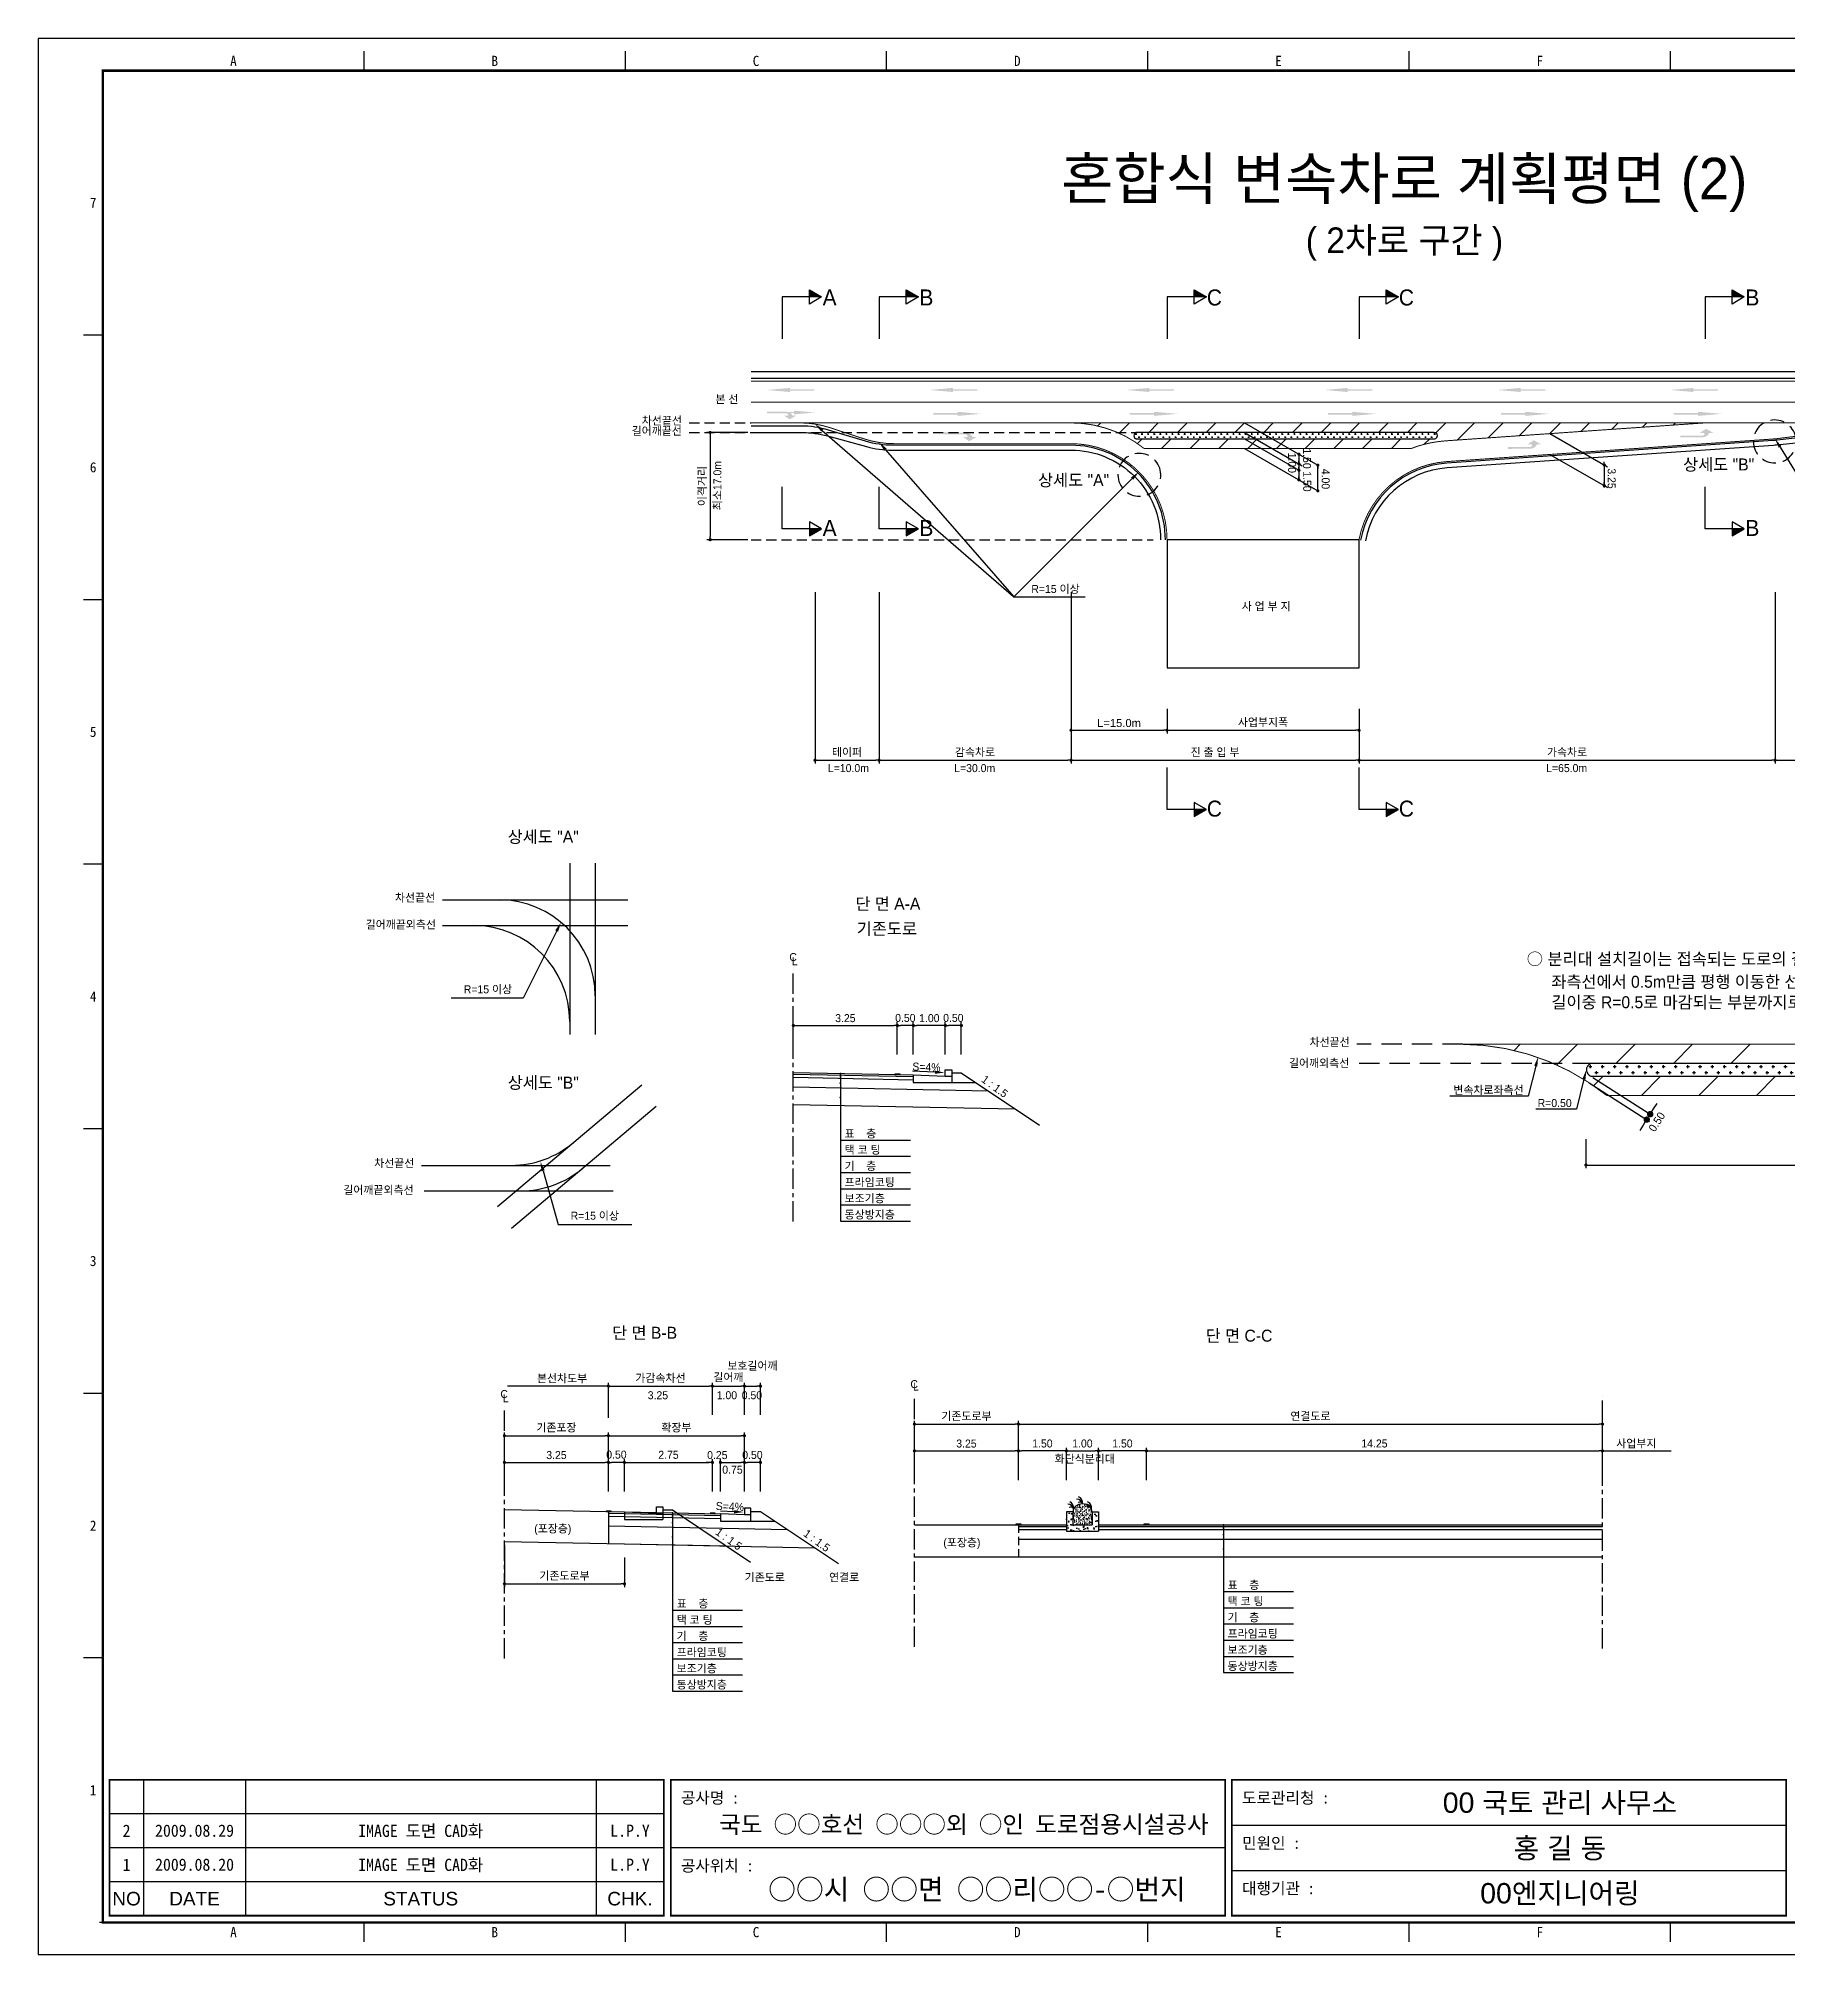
# Model space of a CAD drawing. Header units: millimetres. Extents: x 496 to 920, y -1 to 298.
# Drawn here: x 496.4 to 769.7, y -1.2 to 298.2 of the extents above; entities that cross this region are included whole.
import ezdxf
from ezdxf.enums import TextEntityAlignment as Align

# ---------------------------------------------------------------- set-up
doc = ezdxf.new("R2010")
doc.units = ezdxf.units.MM
doc.linetypes.add('CENTER', pattern=[50.8, 31.75, -6.35, 6.35, -6.35])
doc.linetypes.add('HIDDEN', pattern=[9.525, 6.35, -3.175])
for name, color, linetype in [('CC-GSTR-0004', 4, 'Continuous'), ('CM-LANE-0030', 30, 'Continuous'), ('CZ-DIMT-0002', 7, 'Continuous'), ('CZ-EXST-0002', 1, 'Continuous'), ('CZ-LIN1-0007', 7, 'Continuous'), ('CZ-LIN2-0003', 3, 'Continuous'), ('CZ-LINE-0001', 7, 'Continuous'), ('CZ-TEXT-BOX0', 7, 'Continuous'), ('TITLE', 7, 'Continuous')]:
    doc.layers.add(name, color=color, linetype=linetype)
doc.styles.add('견고딕', font='arial.ttf')
doc.styles.add('돋움', font='')
doc.styles.add('돋음체', font='')
doc.styles.get('돋움').set_extended_font_data('Dotum')
doc.styles.get('돋음체').set_extended_font_data('DotumChe')

# ---------------------------------------------------------------- blocks, each defined once
blk = doc.blocks.new('_Dot')
at = {"color": 0, "linetype": 'ByBlock', "lineweight": -2}
blk.add_line((-0.5, 0), (-1, 0), dxfattribs=at)
at = {"color": 0, "linetype": 'ByBlock', "const_width": 0.5}
blk.add_lwpolyline([(-0.25, 0, 1), (0.25, 0, 1)], format="xyb", close=True, dxfattribs=at)

msp = doc.modelspace()

# ---------------------------------------------------------------- hatches: boundary and pattern name
at = {"layer": 'CM-LANE-0030'}
h = msp.add_hatch(dxfattribs=at)
h.set_pattern_fill('ANSI31', color=256, style=0)
h.set_pattern_definition([(45, (-2967.4214, 7.257), (-2.245064, 2.245064), [])])
h.paths.add_polyline_path([(657.77, 238.08, -0.170323), (669.18, 234.08), (710.92, 234.08, -0.075352), (716.26, 235.27), (756.83, 238.08)])
h.paths.add_polyline_path([(714.6, 235.59, 0.000519), (714.56, 235.58), (667.95, 235.58, 0.001926), (667.83, 235.66, -0.750696), (668.09, 236.58), (714.52, 236.58, -0.924736)], flags=16)
at = {"layer": 'CZ-EXST-0002'}
h = msp.add_hatch(dxfattribs=at)
h.set_pattern_fill('AR-SAND', color=256, scale=0.01, style=0)
h.set_pattern_definition([(37.5, (-451.06448, 3548.7815), (-0.016000313, 0.489413237), [0, -0.38608, 0, -0.4318, 0, -0.41275]), (7.5, (-451.0645, 3548.7815), (0.44952328, 0.7168251), [0, -0.20828, 0, -0.34798, 0, -0.13335]), (327.5, (-451.3769, 3548.7815), (0.79099237, 0.001437185), [0, -0.127, 0, -0.4572, 0, -0.5969]), (317.5, (-451.3769, 3548.7815), (0.76355645, 0.22292932), [0, -0.0635, 0, -0.29972, 0, -0.3429])])
edge = h.paths.add_edge_path()
edge.add_ellipse((659.55, 67.94), major_axis=(-1.5, 0), ratio=0.829212, start_angle=180, end_angle=360)
edge.add_line((658.05, 67.94), (658.05, 65.94))
edge.add_line((658.05, 65.94), (661.05, 65.94))
edge.add_line((661.05, 65.94), (661.05, 67.94))
h = msp.add_hatch(dxfattribs=at)
h.set_pattern_fill('AR-CONC', color=256, scale=0.01, style=0)
h.set_pattern_definition([(50, (-451.0645, 3548.7815), (1.8218467, -0.15939086), [0.1905, -2.0955]), (355, (-451.0645, 3548.7815), (-0.3524283, 1.9105664), [0.1524, -1.6764]), (100.451, (-450.9127, 3548.7682), (1.469425, 1.7511669), [0.1619, -1.7809]), (46.1842, (-451.0645, 3549.2895), (2.7107904, -0.4204233), [0.28575, -3.14325]), (96.6356, (-450.8386, 3549.2545), (2.3740423, 2.4742556), [0.24285, -2.67135]), (351.184, (-451.0645, 3549.2895), (2.374046, 2.4742512), [0.2286, -2.5146]), (21, (-450.8105, 3549.1625), (1.5161488, -1.0226552), [0.1905, -2.0955]), (326, (-450.8105, 3549.1625), (0.6180203, 1.8418797), [0.1524, -1.6764]), (71.4514, (-450.6841, 3549.0773), (2.1341649, 0.8192286), [0.1619, -1.7809]), (37.5, (-451.0645, 3548.7815), (0.03088603, 0.84555039), [0, -1.65608, 0, -1.7018, 0, -1.68275]), (7.5, (-451.0645, 3548.7815), (0.66819663, 1.00180575), [0, -0.97028, 0, -1.61798, 0, -0.64135]), (327.5, (-451.6309, 3548.7815), (1.35590595, -0.05728744), [0, -0.635, 0, -1.9812, 0, -2.6289]), (317.5, (-451.8849, 3548.7815), (1.4812918, 0.2542649), [0, -0.8255, 0, -1.31572, 0, -1.8669])])
h.paths.add_polyline_path([(662.05, 64.94), (662.05, 67.94), (661.05, 67.94), (661.05, 65.94), (658.05, 65.94), (658.05, 67.94), (657.05, 67.94), (657.05, 64.94)])
at = {"layer": 'CZ-LIN1-0007'}
for points in [[(613.86, 243.54), (613.86, 243.33), (617.68, 243.33), (617.68, 243.11), (613.86, 243.11), (613.86, 242.9), (610.21, 243.22)], [(639.32, 243.54), (639.32, 243.33), (643.14, 243.33), (643.14, 243.11), (639.32, 243.11), (639.32, 242.9), (635.67, 243.22)], [(670.01, 243.54), (670.01, 243.33), (673.84, 243.33), (673.84, 243.11), (670.01, 243.11), (670.01, 242.9), (666.36, 243.22)], [(701.01, 243.54), (701.01, 243.33), (704.83, 243.33), (704.83, 243.11), (701.01, 243.11), (701.01, 242.9), (697.36, 243.22)], [(728.04, 243.54), (728.04, 243.33), (731.87, 243.33), (731.87, 243.11), (728.04, 243.11), (728.04, 242.9), (724.39, 243.22)], [(755.02, 243.54), (755.02, 243.33), (758.84, 243.33), (758.84, 243.11), (755.02, 243.11), (755.02, 242.9), (751.37, 243.22)], [(613.37, 239.81, -0.267976), (614.27, 239.21), (614.83, 239.21), (613.8, 238.63), (612.96, 239.2), (613.57, 239.21, 0.504994), (613.3, 239.57), (610.25, 239.59), (610.25, 239.83)], [(614.5, 239.99), (614.5, 239.79), (611.07, 239.79), (611.07, 239.6), (614.5, 239.6), (614.5, 239.41), (617.77, 239.7)], [(640.05, 239.81), (640.05, 239.6), (636.23, 239.6), (636.23, 239.38), (640.05, 239.38), (640.05, 239.17), (643.7, 239.49)], [(670.74, 239.81), (670.74, 239.6), (666.92, 239.6), (666.92, 239.38), (670.74, 239.38), (670.74, 239.17), (674.39, 239.49)], [(701.74, 239.81), (701.74, 239.6), (697.92, 239.6), (697.92, 239.38), (701.74, 239.38), (701.74, 239.17), (705.39, 239.49)], [(728.78, 239.81), (728.78, 239.6), (724.95, 239.6), (724.95, 239.38), (728.78, 239.38), (728.78, 239.17), (732.43, 239.49)], [(755.75, 239.81), (755.75, 239.6), (751.93, 239.6), (751.93, 239.38), (755.75, 239.38), (755.75, 239.17), (759.4, 239.49)], [(641.35, 236.56, -0.267976), (642.38, 235.87), (643.01, 235.87), (641.84, 235.21), (640.9, 235.86), (641.59, 235.87, 0.504994), (641.28, 236.28), (637.82, 236.3), (637.82, 236.58)], [(756.5, 235.82, 0.267976), (757.53, 236.51), (758.16, 236.51), (756.98, 237.16), (756.04, 236.52), (756.73, 236.51, -0.504994), (756.42, 236.09), (752.96, 236.07), (752.96, 235.8)], [(729.57, 234.04, 0.267976), (730.6, 234.73), (731.23, 234.73), (730.06, 235.38), (729.11, 234.74), (729.81, 234.73, -0.504994), (729.5, 234.31), (726.03, 234.29), (726.03, 234.02)], [(631.01, 136.26), (631.01, 136.39), (630.26, 136.4), (630.26, 136.28)], [(585.87, 68), (585.87, 68.12), (585.12, 68.14), (585.12, 68.01)], [(602.12, 67.67), (602.12, 67.8), (601.37, 67.81), (601.37, 67.69)], [(649.93, 65.94), (649.93, 66.06), (649.18, 66.06), (649.18, 65.94)], [(669.93, 65.94), (669.93, 66.06), (669.18, 66.06), (669.18, 65.94)]]:
    msp.add_hatch(color=256, dxfattribs=at).paths.add_polyline_path(points)
at = {"layer": 'CZ-LIN2-0003'}
h = msp.add_hatch(dxfattribs=at)
h.set_pattern_fill('CROSS', color=256, scale=0.075, style=0)
h.set_pattern_definition([(0, (-2967.42137, 7.2569), (0.47625, 0.47625), [0.238125, -0.714375]), (90, (-2967.3023, 7.13783), (-0.47625, 0.47625), [0.238125, -0.714375])])
edge = h.paths.add_edge_path()
edge.add_line((714.52, 236.58), (668.09, 236.58))
edge.add_arc((668.09, 236.08), 0.5, 90, 237.5816)
edge.add_arc((657.77, 219.83), 18.75, 57.1401, 57.5816, ccw=False)
edge.add_line((667.95, 235.58), (714.56, 235.58))
edge.add_arc((717.52, 217.06), 18.75, 98.9573, 99.0762, ccw=False)
edge.add_arc((714.52, 236.08), 0.5, 278.9573, 450)
h = msp.add_hatch(dxfattribs=at)
h.set_pattern_fill('CROSS', color=256, scale=0.15, style=0)
h.set_pattern_definition([(0, (-6531.7471, -320.6328), (0.9525, 0.9525), [0.47625, -1.42875]), (90, (-6531.509, -320.871), (-0.9525, 0.9525), [0.47625, -1.42875])])
edge = h.paths.add_edge_path()
edge.add_line((832.14, 138.01), (739.28, 138.01))
edge.add_arc((739.28, 137.01), 1, 90, 237.5816)
edge.add_arc((718.64, 104.51), 37.5, 57.1401, 57.5816, ccw=False)
edge.add_line((738.99, 136.01), (832.22, 136.01))
edge.add_arc((838.13, 98.98), 37.5, 98.9573, 99.0762, ccw=False)
edge.add_arc((832.14, 137.01), 1, 278.9573, 450)
at = {"layer": 'CZ-LINE-0001'}
for points in [[(616.9, 258.85), (616.9, 257.75), (618.8, 257.75)], [(632.01, 258.85), (632.01, 257.75), (633.92, 257.75)], [(677.01, 258.85), (677.01, 257.75), (678.92, 257.75)], [(707.01, 258.85), (707.01, 257.75), (708.92, 257.75)], [(761.07, 258.85), (761.07, 257.75), (762.97, 257.75)], [(618.8, 221.53), (616.9, 221.53), (616.9, 220.43)], [(633.92, 221.53), (632.01, 221.53), (632.01, 220.43)], [(762.97, 221.53), (761.07, 221.53), (761.07, 220.43)], [(678.92, 177.69), (677.01, 177.69), (677.01, 176.59)], [(708.92, 177.69), (707.01, 177.69), (707.01, 176.59)]]:
    msp.add_hatch(color=256, dxfattribs=at).paths.add_polyline_path(points)

# ---------------------------------------------------------------- linework, layer by layer
at = {"color": 0, "linetype": 'ByBlock', "lineweight": -2}
for p, q in [((693.38, 232.92), (693.38, 232.67)), ((693.38, 231.92), (693.38, 232.17)), ((693.38, 231.42), (693.38, 231.17)), ((693.38, 230.92), (693.38, 231.17)), ((696.33, 231.22), (696.33, 230.97)), ((741.09, 231.75), (741.09, 232)), ((741.09, 231.25), (741.09, 231)), ((693.38, 229.42), (693.38, 229.67)), ((696.33, 227.72), (696.33, 227.97)), ((741.09, 228.5), (741.09, 228.75)), ((747.45, 128.81), (747.18, 128.39)), ((748.53, 130.5), (748.8, 130.92)), ((585.24, 87.6), (584.99, 87.6)), ((741.05, 77.48), (741.3, 77.48))]:
    msp.add_line(p, q, dxfattribs=at)
at = {"color": 0, "linetype": 'ByBlock'}
for points, const_width in [([(693.38, 233.05, 1), (693.38, 233.3, 1)], 0.25), ([(693.38, 231.55, 1), (693.38, 231.8, 1)], 0.25), ([(693.38, 231.8, 1), (693.38, 231.55, 1)], 0.25), ([(693.38, 230.8, 1), (693.38, 230.55, 1)], 0.25), ([(696.33, 231.34, 1), (696.33, 231.59, 1)], 0.25), ([(741.09, 231.37, 1), (741.09, 231.62, 1)], 0.25), ([(741.09, 231.62, 1), (741.09, 231.37, 1)], 0.25), ([(693.38, 229.3, 1), (693.38, 229.05, 1)], 0.25), ([(696.33, 227.59, 1), (696.33, 227.34, 1)], 0.25), ([(741.09, 228.37, 1), (741.09, 228.12, 1)], 0.25), ([(747.59, 129.02, 1), (747.86, 129.44, 1)], 0.5), ([(748.4, 130.29, 1), (748.13, 129.87, 1)], 0.5), ([(585.37, 87.6, 1), (585.62, 87.6, 1)], 0.25), ([(740.93, 77.48, 1), (740.68, 77.48, 1)], 0.25)]:
    msp.add_lwpolyline(points, format="xyb", close=True, dxfattribs=dict(at, const_width=const_width))
at = {"layer": 'CC-GSTR-0004'}
for p, q in [((633.13, 136.22), (633.13, 135.02)), ((633.13, 136.22), (638.13, 136.02)), ((633.13, 135.02), (639.13, 135.02)), ((638.13, 136.02), (638.13, 137.02)), ((638.13, 137.02), (639.13, 137.02)), ((638.13, 136.02), (639.13, 136.02)), ((639.13, 137.02), (639.13, 135.02))]:
    msp.add_line(p, q, dxfattribs=at)
for points in [[(607.77, 246.08), (797.77, 246.08)], [(607.77, 245.08), (797.77, 245.08)], [(607.74, 67.51), (606.74, 67.51), (602.99, 67.66), (602.99, 66.51), (607.74, 66.51), (607.74, 68.51), (606.74, 68.51), (606.74, 67.51)]]:
    msp.add_lwpolyline(points, dxfattribs=at)
for points in [[(672.52, 219.83, 0.414214), (657.77, 234.58), (629.98, 234.58), (629.98, 234.58, -0.072993), (625.67, 235.21), (625.67, 235.21), (619.88, 236.95), (619.88, 236.95, 0.072993), (615.57, 237.58), (615.57, 237.58), (607.77, 237.58)], [(607.77, 236.58), (615.75, 236.58, -0.067192), (619.73, 236.04), (625.82, 234.37, 0.067192), (629.8, 233.83), (657.77, 233.83, -0.414214), (671.77, 219.83)], [(797.77, 237.58), (788.62, 237.58, 0.028022), (786.94, 237.49), (786.94, 237.49), (768.09, 235.37), (768.09, 235.37, -0.010735), (767.45, 235.31), (767.45, 235.31), (716.5, 231.78, 0.341482), (703.02, 219.78)], [(797.77, 236.58), (788.52, 236.58, 0.024952), (787.03, 236.5), (768, 234.6, -0.007667), (767.55, 234.56), (716.55, 231.03, 0.341482), (703.76, 219.65)]]:
    msp.add_lwpolyline(points, format="xyb", dxfattribs=at)
at = {"layer": 'CM-LANE-0030'}
for p, q in [((718.97, 141.01), (718.97, 141.01)), ((726.99, 140.05), (727.95, 141.01)), ((733.69, 137.77), (736.93, 141.01)), ((742.91, 138.01), (745.91, 141.01)), ((751.89, 138.01), (754.89, 141.01)), ((760.87, 138.01), (763.87, 141.01)), ((739.42, 134.52), (740.91, 136.01)), ((746.89, 133.01), (749.89, 136.01)), ((755.87, 133.01), (758.87, 136.01)), ((764.85, 133.01), (767.85, 136.01))]:
    msp.add_line(p, q, dxfattribs=at)
at = {"layer": 'CM-LANE-0030', "const_width": 0.15}
msp.add_lwpolyline([(607.77, 241.33), (797.77, 241.33)], dxfattribs=at)
for points in [[(657.77, 238.08, -0.170323), (669.18, 234.08), (710.92, 234.08, -0.075352), (716.26, 235.27), (756.83, 238.08)], [(855.89, 136.8), (855.89, 141.01), (718.64, 141.01, -0.170323), (741.45, 133.01), (824.93, 133.01, -0.075352), (835.61, 135.39)]]:
    msp.add_lwpolyline(points, format="xyb", close=True, dxfattribs=at)
at = {"layer": 'CZ-EXST-0002'}
for p, q in [((579.45, 169.31), (579.45, 142.53)), ((583.43, 169.31), (583.43, 142.53)), ((559.55, 163.57), (588.5, 163.57)), ((559.55, 159.56), (588.5, 159.56)), ((568.16, 115.67), (590.71, 134.65)), ((570.37, 112.3), (592.97, 131.33)), ((556.29, 122.09), (585.77, 122.09)), ((556.71, 118.09), (586.25, 118.09)), ((569.24, 68.33), (587.99, 67.96)), ((587.99, 67.96), (592.99, 67.76)), ((587.99, 67.96), (587.99, 66.76)), ((587.99, 66.76), (593.99, 66.76)), ((592.99, 68.76), (593.99, 68.76)), ((592.99, 67.76), (592.99, 68.76)), ((592.99, 67.76), (593.99, 67.76)), ((593.99, 68.76), (593.99, 66.76)), ((593.99, 68.26), (595.49, 68.26)), ((595.49, 68.26), (607.69, 60.12)), ((633.3, 65.94), (649.55, 65.94)), ((569.24, 63.33), (603.92, 62.64)), ((633.3, 60.94), (649.55, 60.94))]:
    msp.add_line(p, q, dxfattribs=at)
at = {"layer": 'CZ-LIN1-0007'}
for p, q in [((630.26, 136.4), (631.01, 136.39)), ((630.26, 136.28), (631.01, 136.26)), ((631.01, 136.39), (631.01, 136.26)), ((585.12, 68.14), (585.87, 68.12)), ((585.12, 68.01), (585.87, 68)), ((585.87, 68.12), (585.87, 68)), ((601.37, 67.81), (602.12, 67.8)), ((601.37, 67.69), (602.12, 67.67)), ((602.12, 67.8), (602.12, 67.67)), ((649.18, 65.94), (649.18, 66.06)), ((649.18, 66.06), (649.93, 66.06)), ((649.93, 65.94), (649.18, 65.94)), ((649.93, 66.06), (649.93, 65.94)), ((669.18, 66.06), (669.93, 66.06)), ((669.18, 65.94), (669.18, 66.06)), ((669.93, 65.94), (669.18, 65.94)), ((669.93, 66.06), (669.93, 65.94))]:
    msp.add_line(p, q, dxfattribs=at)
at = {"layer": 'CZ-LIN1-0007', "const_width": 0.15}
for points in [[(607.77, 244.58), (797.77, 244.58)], [(636.59, 238.08), (657.77, 238.08)]]:
    msp.add_lwpolyline(points, dxfattribs=at)
for points in [[(607.77, 238.08), (615.4, 238.08), (615.4, 238.08, -0.07872), (620.03, 237.35), (620.03, 237.35), (625.51, 235.56, 0.07872), (630.15, 234.83), (657.77, 234.83, -0.414214), (672.77, 219.83)], [(702.77, 219.83, -0.341482), (716.48, 232.03), (767.36, 235.55, 0.01381), (768.19, 235.63), (786.85, 237.96, -0.031099), (788.71, 238.08), (797.77, 238.08)]]:
    msp.add_lwpolyline(points, format="xyb", dxfattribs=at)
at = {"layer": 'CZ-LIN1-0007', "linetype": 'HIDDEN', "const_width": 0.15}
for points in [[(615.4, 238.08), (636.59, 238.08)], [(756.83, 238.08), (788.71, 238.08)]]:
    msp.add_lwpolyline(points, dxfattribs=at)
at = {"layer": 'CZ-LIN1-0007'}
for points in [[(767.36, 235.55), (767.36, 235.55)], [(768.19, 235.63), (768.19, 235.63)]]:
    msp.add_lwpolyline(points, close=True, dxfattribs=at)
at = {"layer": 'CZ-LIN2-0003'}
for p, q in [((614.38, 136.6), (633.13, 136.22)), ((614.38, 136.35), (633.13, 135.97)), ((614.38, 135.85), (633.13, 135.47)), ((639.13, 136.52), (640.63, 136.52)), ((639.13, 135.02), (642.88, 135.02)), ((640.63, 136.52), (652.84, 128.39)), ((614.38, 134.35), (644.81, 133.74)), ((614.38, 131.6), (649.06, 130.9)), ((585.49, 68.01), (585.49, 63.01)), ((585.49, 68.01), (602.99, 67.66)), ((585.49, 67.76), (602.99, 67.41)), ((585.49, 67.26), (602.99, 66.91)), ((607.74, 68.01), (609.24, 68.01)), ((607.74, 66.51), (611.49, 66.51)), ((609.24, 68.01), (621.44, 59.87)), ((649.55, 65.94), (657.05, 65.94)), ((658.05, 67.94), (657.05, 67.94)), ((657.05, 67.94), (657.05, 64.94)), ((658.05, 67.94), (658.05, 65.94)), ((658.05, 65.94), (661.05, 65.94)), ((661.05, 67.94), (661.05, 65.94)), ((661.05, 67.94), (662.05, 67.94)), ((662.05, 67.94), (662.05, 64.94)), ((662.05, 65.94), (740.8, 65.94)), ((585.49, 65.76), (613.45, 65.2)), ((585.49, 63.01), (617.71, 62.36)), ((649.55, 65.69), (657.05, 65.69)), ((649.55, 65.19), (657.05, 65.19)), ((649.55, 63.69), (740.8, 63.69)), ((657.05, 64.94), (662.05, 64.94)), ((662.05, 65.69), (740.8, 65.69)), ((662.05, 65.19), (740.8, 65.19)), ((649.55, 60.94), (740.8, 60.94))]:
    msp.add_line(p, q, dxfattribs=at)
for points in [[(714.52, 236.58), (668.09, 236.58, 0.750696), (667.83, 235.66, -0.001926), (667.95, 235.58), (714.56, 235.58, -0.000519), (714.6, 235.59, 0.924736)], [(832.14, 138.01), (739.28, 138.01, 0.750696), (738.75, 136.17, -0.001926), (738.99, 136.01), (832.22, 136.01, -0.000519), (832.29, 136.02, 0.924736)]]:
    msp.add_lwpolyline(points, format="xyb", close=True, dxfattribs=at)
msp.add_lwpolyline([(702.77, 219.83), (672.77, 219.83), (672.77, 199.83), (702.77, 199.83)], close=True, dxfattribs=at)
for centre, radius, start, end in [((568.43, 148.57), 15, 0, 90), ((564.45, 144.56), 15, 0, 90), ((570.32, 137.09), 15, 270, 310.097), ((571.78, 133.09), 15, 270, 310.097), ((657.29, 68.27), 0.88, 7.8639, 92.7752), ((657.18, 68.62), 1, 347.1802, 67.3267), ((658.68, 69.06), 0.88, 7.8639, 92.7752), ((659.14, 69.03), 0.44, 19.771, 124.0366), ((658.57, 69.4), 1, 347.1802, 67.3267), ((660.08, 68.27), 0.88, 7.8639, 92.7752), ((659.97, 68.62), 1, 347.1802, 67.3267), ((657.75, 68.25), 0.44, 19.771, 124.0366), ((660.53, 68.25), 0.44, 19.771, 124.0366)]:
    msp.add_arc(centre, radius, start, end, dxfattribs=at)
msp.add_ellipse((659.55, 67.94), major_axis=(-1.5, 0), ratio=0.829212, start_param=3.141593, end_param=6.283185, dxfattribs=at)
at = {"layer": 'CZ-LINE-0001'}
for p, q in [((618.8, 257.75), (612.66, 257.75)), ((612.66, 257.75), (612.66, 251.21)), ((616.9, 256.65), (616.9, 258.85)), ((616.9, 258.85), (618.8, 257.75)), ((618.8, 257.75), (616.9, 256.65)), ((633.92, 257.75), (627.77, 257.75)), ((627.77, 257.75), (627.77, 251.21)), ((632.01, 256.65), (632.01, 258.85)), ((632.01, 258.85), (633.92, 257.75)), ((633.92, 257.75), (632.01, 256.65)), ((678.92, 257.75), (672.77, 257.75)), ((672.77, 257.75), (672.77, 251.21)), ((677.01, 256.65), (677.01, 258.85)), ((677.01, 258.85), (678.92, 257.75)), ((678.92, 257.75), (677.01, 256.65)), ((708.92, 257.75), (702.77, 257.75)), ((702.77, 257.75), (702.77, 251.21)), ((707.01, 256.65), (707.01, 258.85)), ((707.01, 258.85), (708.92, 257.75)), ((708.92, 257.75), (707.01, 256.65)), ((762.97, 257.75), (756.83, 257.75)), ((756.83, 257.75), (756.83, 251.21)), ((761.07, 256.65), (761.07, 258.85)), ((761.07, 258.85), (762.97, 257.75)), ((762.97, 257.75), (761.07, 256.65)), ((607.27, 236.58), (600.89, 236.58)), ((684.88, 238.08), (696.33, 231.47)), ((684.88, 236.58), (693.88, 231.39)), ((601.39, 236.08), (601.39, 220.33)), ((684.88, 235.58), (693.38, 230.67)), ((684.88, 234.08), (696.33, 227.47)), ((732.59, 236.4), (741.59, 231.21)), ((693.38, 232.67), (693.38, 229.17)), ((696.33, 227.47), (696.33, 231.47)), ((732.59, 233.15), (741.59, 227.96)), ((741.09, 231), (741.09, 227.99)), ((612.66, 221.53), (612.66, 228.07)), ((627.77, 221.53), (627.77, 228.07)), ((756.83, 221.53), (756.83, 228.07)), ((618.8, 221.53), (616.9, 222.63)), ((616.9, 222.63), (616.9, 220.43)), ((633.92, 221.53), (632.01, 222.63)), ((632.01, 222.63), (632.01, 220.43)), ((762.97, 221.53), (761.07, 222.63)), ((761.07, 222.63), (761.07, 220.43)), ((607.27, 219.83), (600.89, 219.83)), ((618.8, 221.53), (612.66, 221.53)), ((616.9, 220.43), (618.8, 221.53)), ((633.92, 221.53), (627.77, 221.53)), ((632.01, 220.43), (633.92, 221.53)), ((762.97, 221.53), (756.83, 221.53)), ((761.07, 220.43), (762.97, 221.53)), ((617.77, 211.65), (617.77, 184.87)), ((627.77, 211.65), (627.77, 184.87)), ((627.77, 211.65), (627.77, 184.87)), ((648.85, 210.92), (659.98, 210.92)), ((657.77, 211.65), (657.77, 184.87)), ((767.77, 211.65), (767.77, 184.87)), ((767.77, 211.65), (767.77, 184.87)), ((657.77, 193.43), (657.77, 184.87)), ((657.77, 193.43), (657.77, 189.55)), ((672.77, 193.43), (672.77, 189.55)), ((672.77, 193.43), (672.77, 189.55)), ((702.77, 193.43), (702.77, 184.87)), ((702.77, 193.43), (702.77, 184.87)), ((702.77, 193.43), (702.77, 189.55)), ((658.27, 190.05), (672.27, 190.05)), ((673.27, 190.05), (702.27, 190.05)), ((618.27, 185.37), (627.27, 185.37)), ((628.27, 185.37), (657.27, 185.37)), ((658.27, 185.37), (702.27, 185.37)), ((672.77, 177.69), (672.77, 184.23)), ((702.77, 177.69), (702.77, 184.23)), ((703.27, 185.37), (767.27, 185.37)), ((768.27, 185.37), (787.27, 185.37)), ((678.92, 177.69), (672.77, 177.69)), ((678.92, 177.69), (677.01, 178.79)), ((677.01, 178.79), (677.01, 176.59)), ((677.01, 176.59), (678.92, 177.69)), ((708.92, 177.69), (702.77, 177.69)), ((708.92, 177.69), (707.01, 178.79)), ((707.01, 178.79), (707.01, 176.59)), ((707.01, 176.59), (708.92, 177.69)), ((614.38, 139.39), (614.38, 144.44)), ((614.88, 143.94), (630.13, 143.94)), ((630.63, 139.39), (630.63, 144.44)), ((630.63, 139.39), (630.63, 144.44)), ((632.63, 143.94), (631.13, 143.94)), ((633.13, 139.39), (633.13, 144.44)), ((633.13, 139.39), (633.13, 144.44)), ((637.63, 143.94), (633.63, 143.94)), ((638.13, 139.39), (638.13, 144.44)), ((638.13, 141.83), (638.13, 144.44)), ((640.13, 143.94), (638.63, 143.94)), ((640.63, 139.39), (640.63, 144.44)), ((621.74, 136.46), (621.74, 113.38)), ((738.75, 134.98), (748.14, 128.96)), ((739.29, 135.82), (748.68, 129.81)), ((748.8, 130.92), (749.34, 131.76)), ((621.74, 126.03), (632.67, 126.03)), ((738.22, 126.17), (738.22, 121.63)), ((747.18, 128.39), (746.64, 127.55)), ((621.74, 123.5), (632.67, 123.5)), ((621.74, 120.97), (632.67, 120.97)), ((738.72, 122.13), (832.64, 122.13)), ((621.74, 118.44), (632.67, 118.44)), ((621.74, 115.91), (632.67, 115.91)), ((621.74, 113.38), (632.67, 113.38)), ((585.49, 87.6), (569.74, 87.6)), ((585.49, 82.62), (585.49, 88.1)), ((585.49, 83.12), (585.49, 88.1)), ((585.99, 87.6), (601.24, 87.6)), ((601.74, 83.12), (601.74, 88.1)), ((601.74, 83.12), (601.74, 88.1)), ((602.24, 87.6), (606.24, 87.6)), ((606.74, 83.12), (606.74, 88.1)), ((606.74, 83.12), (606.74, 88.1)), ((607.24, 87.6), (608.74, 87.6)), ((609.24, 83.12), (609.24, 88.1)), ((633.3, 77.98), (633.3, 82.16)), ((633.8, 81.66), (649.05, 81.66)), ((649.55, 77.98), (649.55, 82.16)), ((649.55, 77.98), (649.55, 82.16)), ((650.05, 81.66), (740.3, 81.66)), ((740.8, 77.98), (740.8, 82.16)), ((569.24, 76.18), (569.24, 80.35)), ((569.74, 79.85), (584.99, 79.85)), ((585.49, 76.18), (585.49, 80.35)), ((585.49, 76.18), (585.49, 80.35)), ((585.99, 79.85), (606.24, 79.85)), ((606.74, 76.18), (606.74, 80.35)), ((633.3, 72.93), (633.3, 77.98)), ((649.55, 72.93), (649.55, 77.98)), ((649.55, 72.93), (649.55, 77.98)), ((657.05, 72.93), (657.05, 77.98)), ((657.05, 72.93), (657.05, 77.98)), ((662.05, 72.93), (662.05, 77.98)), ((662.05, 72.93), (662.05, 77.98)), ((669.55, 72.93), (669.55, 77.98)), ((669.55, 72.93), (669.55, 77.98)), ((740.8, 72.93), (740.8, 77.98)), ((740.8, 72.93), (740.8, 77.98)), ((569.24, 71.13), (569.24, 76.18)), ((569.74, 75.68), (584.99, 75.68)), ((585.49, 71.13), (585.49, 76.18)), ((585.49, 71.13), (585.49, 76.18)), ((587.49, 75.68), (585.99, 75.68)), ((587.99, 71.13), (587.99, 76.18)), ((587.99, 71.13), (587.99, 76.18)), ((588.49, 75.68), (601.24, 75.68)), ((601.24, 75.68), (600.74, 75.68)), ((601.74, 71.13), (601.74, 76.18)), ((601.74, 71.13), (601.74, 76.18)), ((602.99, 71.13), (602.99, 76.18)), ((602.99, 71.13), (602.99, 76.18)), ((603.49, 75.68), (603.99, 75.68)), ((603.49, 75.68), (606.24, 75.68)), ((606.74, 73.57), (606.74, 76.18)), ((606.74, 71.13), (606.74, 76.18)), ((608.74, 75.68), (607.24, 75.68)), ((609.24, 71.13), (609.24, 76.18)), ((633.8, 77.48), (649.05, 77.48)), ((656.55, 77.48), (650.05, 77.48)), ((657.55, 77.48), (661.55, 77.48)), ((669.05, 77.48), (662.55, 77.48)), ((670.05, 77.48), (740.3, 77.48)), ((741.3, 77.48), (751.52, 77.48)), ((595.5, 67.81), (595.5, 39.95)), ((681.58, 65.94), (681.58, 42.85)), ((569.24, 62.83), (569.24, 56.21)), ((587.99, 60.83), (587.99, 56.21)), ((569.74, 56.71), (587.49, 56.71)), ((681.58, 55.51), (692.52, 55.51)), ((595.5, 52.6), (606.44, 52.6)), ((681.58, 52.98), (692.52, 52.98)), ((595.5, 50.07), (606.44, 50.07)), ((681.58, 50.45), (692.52, 50.45)), ((681.58, 47.92), (692.52, 47.92)), ((595.5, 47.54), (606.44, 47.54)), ((595.5, 45.01), (606.44, 45.01)), ((681.58, 45.38), (692.52, 45.38)), ((595.5, 42.48), (606.44, 42.48)), ((681.58, 42.85), (692.52, 42.85)), ((595.5, 39.95), (606.44, 39.95))]:
    msp.add_line(p, q, dxfattribs=at)
at = {"layer": 'CZ-LINE-0001', "linetype": 'HIDDEN', "ltscale": 0.25}
for p, q in [((598.12, 238.08), (607.77, 238.08)), ((598.12, 236.58), (668.09, 236.58)), ((607.77, 219.83), (670.58, 219.83))]:
    msp.add_line(p, q, dxfattribs=at)
at = {"layer": 'CZ-LINE-0001', "linetype": 'HIDDEN', "ltscale": 0.35}
msp.add_line((671.77, 230.35), (671.77, 230.35), dxfattribs=at)
at = {"layer": 'CZ-LINE-0001', "linetype": 'CENTER', "ltscale": 0.1}
for p, q in [((614.38, 113.32), (614.38, 152.7)), ((569.24, 45.05), (569.24, 84.43)), ((633.3, 46.86), (633.3, 86.24)), ((740.8, 46.61), (740.8, 85.99))]:
    msp.add_line(p, q, dxfattribs=at)
at = {"layer": 'CZ-LINE-0001', "linetype": 'HIDDEN', "ltscale": 0.5}
for p, q in [((718.97, 141.01), (702.45, 141.01)), ((739.28, 138.01), (702.45, 138.01))]:
    msp.add_line(p, q, dxfattribs=at)
at = {"layer": 'CZ-LINE-0001', "linetype": 'HIDDEN', "ltscale": 0.2}
msp.add_line((649.55, 65.94), (649.55, 60.94), dxfattribs=at)
at = {"layer": 'CZ-LINE-0001'}
for points in [[(618.91, 236.91), (648.85, 210.92)], [(628.79, 233.88), (648.85, 210.92)], [(768.56, 234.31), (780.9, 214.2)], [(667.32, 229.38), (648.85, 210.92)], [(577.41, 158.7), (572.18, 148.23), (560.94, 148.23)], [(636.51, 136.64), (633.01, 136.78)], [(730.38, 137.59), (729.21, 132.92), (716.98, 132.92)], [(737.92, 135.55), (736.75, 130.89), (730.4, 130.89)], [(575.28, 121.23), (577.64, 112.86), (589.14, 112.86)], [(605.13, 67.98), (602.99, 68.06)]]:
    msp.add_lwpolyline(points, dxfattribs=at)
at = {"layer": 'CZ-LINE-0001', "linetype": 'HIDDEN', "ltscale": 0.35}
for centre in [(767.73, 235.18), (668.44, 229.96)]:
    msp.add_arc(centre, 3.35, 6.7667, 6.749, dxfattribs=at)
at = {"layer": 'CZ-LINE-0001', "linetype": 'ByBlock'}
for centre, start, end in [((621.73, 135.71), 0, 180), ((621.73, 135.71), 0, 180), ((621.73, 135.71), 180, 0), ((621.73, 135.71), 180, 0), ((621.73, 134.91), 0, 180), ((621.73, 134.91), 0, 180), ((621.73, 134.91), 180, 0), ((621.73, 134.91), 180, 0), ((621.74, 136.4), 0, 180), ((621.74, 136.4), 0, 180), ((621.74, 136.4), 180, 0), ((621.74, 136.4), 180, 0), ((621.74, 136.2), 0, 180), ((621.74, 136.2), 0, 180), ((621.74, 136.2), 180, 0), ((621.74, 136.2), 180, 0), ((621.74, 135.96), 0, 180), ((621.74, 135.96), 0, 180), ((621.74, 135.96), 180, 0), ((621.74, 135.96), 180, 0), ((621.73, 132.68), 0, 180), ((621.73, 132.68), 0, 180), ((621.73, 132.68), 180, 0), ((621.73, 132.68), 180, 0), ((681.58, 65.88), 0, 180), ((681.58, 65.88), 0, 180), ((681.58, 65.88), 180, 0), ((681.58, 65.88), 180, 0), ((681.58, 65.19), 0, 180), ((681.58, 65.19), 0, 180), ((681.58, 65.19), 180, 0), ((681.58, 65.19), 180, 0), ((681.58, 64.39), 0, 180), ((681.58, 64.39), 0, 180), ((681.58, 64.39), 180, 0), ((681.58, 64.39), 180, 0), ((681.58, 65.67), 0, 180), ((681.58, 65.67), 0, 180), ((681.58, 65.67), 180, 0), ((681.58, 65.67), 180, 0), ((681.58, 65.44), 0, 180), ((681.58, 65.44), 0, 180), ((681.58, 65.44), 180, 0), ((681.58, 65.44), 180, 0), ((681.58, 62.15), 0, 180), ((681.58, 62.15), 0, 180), ((681.58, 62.15), 180, 0), ((681.58, 62.15), 180, 0)]:
    msp.add_arc(centre, 0.0625, start, end, dxfattribs=at)
at = {"layer": 'CZ-LINE-0001'}
for centre, start, end in [((595.5, 67.75), 0, 180), ((595.5, 67.75), 0, 180), ((595.5, 67.75), 180, 0), ((595.5, 67.75), 180, 0), ((595.5, 67.55), 0, 180), ((595.5, 67.55), 0, 180), ((595.5, 67.55), 180, 0), ((595.5, 67.55), 180, 0), ((595.5, 67.31), 0, 180), ((595.5, 67.31), 0, 180), ((595.5, 67.31), 180, 0), ((595.5, 67.31), 180, 0), ((595.5, 67.06), 0, 180), ((595.5, 67.06), 0, 180), ((595.5, 67.06), 180, 0), ((595.5, 67.06), 180, 0), ((595.5, 66.26), 0, 180), ((595.5, 66.26), 0, 180), ((595.5, 66.26), 180, 0), ((595.5, 66.26), 180, 0), ((595.5, 64.03), 0, 180), ((595.5, 64.03), 0, 180), ((595.5, 64.03), 180, 0), ((595.5, 64.03), 180, 0)]:
    msp.add_arc(centre, 0.0625, start, end, dxfattribs=at)
for points in [[(618.74, 236.72), (617.77, 237.89), (619.07, 237.1)], [(628.6, 233.72), (627.8, 235.01), (628.98, 234.05)], [(768.35, 234.18), (767.77, 235.59), (768.77, 234.44)], [(667.14, 229.55), (668.38, 230.44), (667.5, 229.2)], [(577.18, 158.81), (578.08, 160.04), (577.63, 158.59)], [(730.14, 137.65), (730.75, 139.04), (730.63, 137.53)], [(636.52, 136.89), (638.01, 136.58), (636.5, 136.39)], [(737.68, 135.62), (738.28, 137.01), (738.16, 135.49)], [(575.03, 121.16), (574.87, 122.67), (575.52, 121.3)], [(605.14, 68.23), (606.63, 67.92), (605.12, 67.73)]]:
    msp.add_solid(points, dxfattribs=at)
at = {"layer": 'TITLE', "color": 7, "linetype": 'Continuous'}
for p, q in [((547.32, 293.11), (547.32, 296.14)), ((588.14, 293.11), (588.14, 296.14)), ((628.96, 293.11), (628.96, 296.14)), ((669.79, 293.11), (669.79, 296.14)), ((710.61, 293.11), (710.61, 296.14)), ((751.44, 293.11), (751.44, 296.14)), ((506.49, 251.79), (503.47, 251.79)), ((506.49, 210.46), (503.47, 210.46)), ((506.49, 169.13), (503.47, 169.13)), ((506.49, 127.8), (503.47, 127.8)), ((506.49, 86.47), (503.47, 86.47)), ((506.49, 45.14), (503.47, 45.14)), ((547.32, 0.79), (547.32, 3.81)), ((588.14, 0.79), (588.14, 3.81)), ((628.96, 0.79), (628.96, 3.81)), ((669.79, 0.79), (669.79, 3.81)), ((710.61, 0.79), (710.61, 3.81)), ((751.44, 0.79), (751.44, 3.81))]:
    msp.add_line(p, q, dxfattribs=at)
at = {"layer": 'TITLE', "ltscale": 150}
for p, q in [((512.86, 26.09), (512.86, 4.87)), ((528.77, 26.09), (528.77, 4.87)), ((583.55, 26.09), (583.55, 4.87)), ((594.16, 20.79), (507.55, 20.79)), ((682.89, 19.02), (769.5, 19.02)), ((594.16, 15.48), (507.55, 15.48)), ((681.83, 15.48), (595.22, 15.48)), ((594.16, 10.18), (507.55, 10.18)), ((682.89, 11.95), (769.5, 11.95))]:
    msp.add_line(p, q, dxfattribs=at)
at = {"layer": 'TITLE'}
msp.add_line((914.85, 3.81), (505.99, 3.81), dxfattribs=at)
msp.add_lwpolyline([(496.41, -1.22), (919.77, -1.22), (919.77, 298.15), (496.41, 298.15)], close=True, dxfattribs=at)
at = {"layer": 'TITLE', "linetype": 'Continuous', "const_width": 0.403}
msp.add_lwpolyline([(506.49, 3.81), (506.49, 293.11), (914.74, 293.11), (914.74, 3.81)], close=True, dxfattribs=at)
at = {"layer": 'TITLE', "ltscale": 150, "const_width": 0.265}
for points in [[(507.55, 26.09), (594.16, 26.09), (594.16, 4.87), (507.55, 4.87)], [(595.22, 26.09), (681.83, 26.09), (681.83, 4.87), (595.22, 4.87)], [(769.5, 4.87), (682.89, 4.87), (682.89, 26.09), (769.5, 26.09)]]:
    msp.add_lwpolyline(points, close=True, dxfattribs=at)

# ---------------------------------------------------------------- block references
at = {"layer": 'CZ-LINE-0001', "xscale": 0.5, "yscale": 0.5, "zscale": 0.5}
for p, rotation in [((601.39, 236.58), 90), ((601.39, 219.83), 270), ((657.77, 190.05), 180), ((672.77, 190.05), 180), ((617.77, 185.37), 180), ((627.77, 185.37), 180), ((657.77, 185.37), 180), ((702.77, 185.37), 180), ((767.77, 185.37), 180), ((614.38, 143.94), 180), ((630.63, 143.94), 180), ((633.13, 143.94), 180), ((638.13, 143.94), 180), ((738.22, 122.13), 180), ((585.49, 87.6), 180), ((601.74, 87.6), 180), ((606.74, 87.6), 180), ((633.3, 81.66), 180), ((649.55, 81.66), 180), ((569.24, 79.85), 180), ((585.49, 79.85), 180), ((569.24, 75.68), 180), ((585.49, 75.68), 180), ((587.99, 75.68), 180), ((602.99, 75.68), 180), ((602.99, 75.68), 180), ((606.74, 75.68), 180), ((633.3, 77.48), 180), ((649.55, 77.48), 180), ((657.05, 77.48), 180), ((662.05, 77.48), 180), ((669.55, 77.48), 180), ((569.24, 56.71), 180)]:
    msp.add_blockref('_Dot', p, dxfattribs=dict(at, rotation=rotation))
for p in [(672.77, 190.05), (702.77, 190.05), (627.77, 185.37), (657.77, 185.37), (702.77, 185.37), (767.77, 185.37), (630.63, 143.94), (633.13, 143.94), (638.13, 143.94), (640.63, 143.94), (601.74, 87.6), (606.74, 87.6), (609.24, 87.6), (649.55, 81.66), (740.8, 81.66), (585.49, 79.85), (606.74, 79.85), (585.49, 75.68), (587.99, 75.68), (601.74, 75.68), (601.74, 75.68), (606.74, 75.68), (609.24, 75.68), (649.55, 77.48), (657.05, 77.48), (662.05, 77.48), (669.55, 77.48), (740.8, 77.48), (587.99, 56.71)]:
    msp.add_blockref('_Dot', p, dxfattribs=at)

# ---------------------------------------------------------------- texts
at = {"layer": 'CZ-DIMT-0002', "style": '돋움'}
for s, height, p in [('A', 2.5, (620.05, 257.67)), ('B', 2.5, (635.17, 257.67)), ('C', 2.5, (680.17, 257.67)), ('C', 2.5, (710.17, 257.67)), ('B', 2.5, (764.23, 257.67)), ('본 선', 1.25, (604, 241.77)), ('길어깨끝선', 1.25, (593.04, 236.82)), ('차선끝선', 1.25, (593.84, 238.42)), ('상세도 "B"', 1.875, (758.96, 231.58)), ('상세도 "A"', 1.875, (658.17, 229.14)), ('A', 2.5, (620.05, 221.66)), ('B', 2.5, (635.17, 221.66)), ('B', 2.5, (764.23, 221.66)), ('R=15 이상', 1.25, (655.34, 212.13)), ('사 업 부 지', 1.25, (688.26, 209.42)), ('L=10.0m', 1.25, (622.99, 184.15)), ('L=30.0m', 1.25, (642.72, 184.15)), ('L=65.0m', 1.25, (735.21, 184.15)), ('C', 2.5, (680.17, 177.82)), ('C', 2.5, (710.17, 177.82)), ('차선끝선', 1.25, (555.28, 163.91)), ('길어깨끝외측선', 1.25, (553.05, 159.71)), ('C', 1.25, (614.35, 154.63)), ('L', 1.25, (614.61, 153.97)), ('R=15 이상', 1.25, (566.66, 149.59)), ('차선끝선', 1.25, (698.17, 141.35)), ('차선끝선', 1.25, (552.02, 122.43)), ('길어깨끝외측선', 1.25, (549.56, 118.24)), ('R=15 이상', 1.25, (583.36, 114.22)), ('C', 1.25, (569.2, 86.36)), ('C', 1.25, (633.26, 87.91)), ('L', 1.25, (633.53, 87.51)), ('L', 1.25, (569.46, 85.7))]:
    msp.add_text(s, height=height, dxfattribs=at).set_placement(p, align=Align.MIDDLE_CENTER)
msp.add_text('최소17.0m', height=1.25, rotation=90, dxfattribs=at).set_placement((603.14, 224.44))
for s, p in [('○ 분리대 설치길이는 접속되는 도로의 길어깨외측선과 변속차로의', (728.97, 154.33)), ('좌측선에서 0.5m만큼 평행 이동한 선이 교차하는 지점까지의', (732.82, 150.77)), ('길이중 R=0.5로 마감되는 부분까지로 한다.', (732.82, 147.57))]:
    msp.add_text(s, height=1.875, dxfattribs=at).set_placement(p, align=Align.MIDDLE_LEFT)
for s, rotation, p in [('S=4%', 357.7094, (635.18, 137.45)), ('1 : 1.5', 323.8881, (645.85, 134.41)), ('S=4%', 357.7094, (604.47, 68.8)), ('1 : 1.5', 323.8881, (604.3, 63.71)), ('1 : 1.5', 323.8881, (618.05, 63.46))]:
    msp.add_text(s, height=1.25, rotation=rotation, dxfattribs=at).set_placement(p, align=Align.MIDDLE_CENTER)
for s, p in [('길어깨외측선', (691.83, 137.44)), ('변속차로좌측선', (717.51, 133.24)), ('R=0.50', (730.68, 131.2)), ('표    층', (622.39, 126.42)), ('기    층', (622.39, 121.36)), ('택 코 팅', (622.39, 123.89)), ('프라임코팅', (622.39, 118.83)), ('보조기층', (622.39, 116.3)), ('동상방지층', (622.39, 113.77)), ('3.25', (591.63, 85.55)), ('1.00', (602.41, 85.55)), ('0.50', (606.32, 85.55)), ('사업부지', (742.96, 78.01)), ('화단식분리대', (655.2, 75.61)), ('(포장층)', (573.9, 64.72)), ('(포장층)', (637.82, 62.55)), ('기존도로', (606.78, 57.11)), ('연결로', (619.97, 57.11)), ('표    층', (682.23, 55.9)), ('표    층', (596.15, 52.99)), ('택 코 팅', (682.23, 53.37)), ('택 코 팅', (596.15, 50.46)), ('기    층', (682.23, 50.84)), ('기    층', (596.15, 47.93)), ('프라임코팅', (682.23, 48.3)), ('프라임코팅', (596.15, 45.4)), ('보조기층', (682.23, 45.77)), ('보조기층', (596.15, 42.87)), ('동상방지층', (682.23, 43.24)), ('동상방지층', (596.15, 40.34))]:
    msp.add_text(s, height=1.25, dxfattribs=at).set_placement(p)
at = {"layer": 'CZ-DIMT-0002', "char_height": 1.25, "attachment_point": 5, "style": '돋움'}
for s, insert, rotation in [('1.50', (694.63, 232.51), 270), ('1.00', (692.3, 231.84), 270), ('4.00', (697.55, 229.31), 270), ('3.25', (742.24, 229.39), 270), ('1.50', (694.66, 228.93), 270), ('\\A1;0.50', (749.31, 128.88), 57.3609)]:
    msp.add_mtext(s, dxfattribs=dict(at, insert=insert, rotation=rotation))
at = {"layer": 'CZ-DIMT-0002', "insert": (578.25, 88.74), "char_height": 1.25, "attachment_point": 5, "style": '돋움'}
msp.add_mtext('본선차도부', dxfattribs=at)
at = {"layer": 'CZ-LINE-0001', "insert": (600.2, 228.2), "char_height": 1.25, "attachment_point": 5, "rotation": 90, "style": '돋움'}
msp.add_mtext('\\A1;이격거리', dxfattribs=at)
at = {"layer": 'CZ-LINE-0001', "char_height": 1.25, "attachment_point": 5, "style": '돋움'}
for s, insert in [('\\A1;{\\fArial|b0|i0|c0|p32;L=15.0m}', (665.27, 191.18)), ('\\A1;사업부지폭', (687.77, 191.24)), ('\\A1;테이퍼', (622.77, 186.57)), ('\\A1;감속차로', (642.77, 186.57)), ('\\A1;진 출 입 부', (680.27, 186.57)), ('\\A1;가속차로', (735.27, 186.57)), ('\\A1;3.25', (622.51, 145.08)), ('\\A1;0.50', (631.88, 145.11)), ('\\A1;1.00', (635.63, 145.08)), ('\\A1;0.50', (639.38, 145.11)), ('\\A1;보호길어깨', (607.99, 90.71)), ('\\A1;가감속차선', (593.62, 88.8)), ('\\A1;길어깨', (604.24, 88.92)), ('\\A1;기존포장', (577.37, 81.05)), ('\\A1;확장부', (596.12, 81.05)), ('\\A1;기존도로부', (641.43, 82.85)), ('\\A1;연결도로', (695.18, 82.85)), ('\\A1;3.25', (641.43, 78.62)), ('\\A1;1.50', (653.3, 78.63)), ('\\A1;1.00', (659.55, 78.63)), ('\\A1;1.50', (665.8, 78.63)), ('\\A1;14.25', (705.18, 78.63)), ('\\A1;3.25', (577.37, 76.82)), ('\\A1;0.50', (586.74, 76.89)), ('\\A1;2.75', (594.87, 76.86)), ('\\A1;0.25', (602.5, 76.82)), ('\\A1;0.75', (604.87, 74.54)), ('\\A1;0.50', (607.99, 76.84)), ('\\A1;기존도로부', (578.62, 57.91))]:
    msp.add_mtext(s, dxfattribs=dict(at, insert=insert))
at = {"layer": 'CZ-TEXT-BOX0', "style": '돋움'}
for s, p in [('상세도 "A"', (575.3, 173.42)), ('단 면 A-A', (629.15, 162.95)), ('기존도로', (629, 159.05)), ('상세도 "B"', (575.31, 135)), ('단 면 B-B', (591.14, 95.93)), ('단 면 C-C', (684.02, 95.48))]:
    msp.add_text(s, height=1.875, dxfattribs=at).set_placement(p, align=Align.MIDDLE_CENTER)
at = {"layer": 'TITLE', "color": 3, "linetype": 'Continuous', "style": '돋음체'}
for s, p in [('A', (526.9, 294.63)), ('B', (567.73, 294.63)), ('C', (608.55, 294.63)), ('D', (649.38, 294.63)), ('E', (690.2, 294.63)), ('F', (731.03, 294.63)), ('7', (504.98, 272.46)), ('6', (504.98, 231.13)), ('5', (504.98, 189.8)), ('4', (504.98, 148.47)), ('3', (504.98, 107.14)), ('2', (504.98, 65.81)), ('1', (504.98, 24.48)), ('A', (526.9, 2.3)), ('B', (567.73, 2.3)), ('C', (608.55, 2.3)), ('D', (649.38, 2.3)), ('E', (690.2, 2.3)), ('F', (731.03, 2.3))]:
    msp.add_text(s, height=1.59, dxfattribs=at).set_placement(p, align=Align.MIDDLE)
at = {"layer": 'TITLE', "style": '돋움'}
for s, height, p in [('혼합식 변속차로 계획평면 (2)', 6.5, (709.83, 276.24)), ('( 2차로 구간 )', 4, (709.87, 266.61))]:
    msp.add_text(s, height=height, dxfattribs=at).set_placement(p, align=Align.MIDDLE_CENTER)
at = {"layer": 'TITLE', "style": '돋음체'}
for s, p in [('공사명 : ', (596.81, 22.38)), ('도로관리청 :', (684.49, 22.38)), ('민원인 :', (684.49, 15.31)), ('공사위치 :', (596.81, 11.77)), ('대행기관 :', (684.49, 8.23))]:
    msp.add_text(s, height=1.804, dxfattribs=at).set_placement(p)
at = {"layer": 'TITLE', "color": 7, "linetype": 'Continuous'}
for s, height, style, p in [('00 국토 관리 사무소', 3.1832, '견고딕', (734.16, 22.56)), ('국도 ○○호선 ○○○외 ○인 도로점용시설공사', 2.7, '돋음체', (641.03, 19.17)), ('홍 길 동', 3.183, '견고딕', (734.16, 15.48)), ('○○시 ○○면 ○○리○○-○번지', 3.1832, '돋음체', (643.06, 9.01)), ('00엔지니어링', 3.183, '견고딕', (734.16, 8.41))]:
    msp.add_text(s, height=height, dxfattribs=dict(at, style=style)).set_placement(p, align=Align.MIDDLE)
at = {"layer": 'TITLE', "color": 1, "linetype": 'Continuous', "style": '돋음체'}
msp.add_text('2', height=1.91, dxfattribs=at).set_placement((510.2, 18.14), align=Align.MIDDLE)
at = {"layer": 'TITLE', "linetype": 'Continuous'}
for s, height, style, p in [('2009.08.29', 1.91, '돋음체', (520.82, 18.14)), ('L.P.Y', 1.91, '돋음체', (588.86, 18.14)), ('1', 1.91, '돋음체', (510.2, 12.83)), ('2009.08.20', 1.91, '돋음체', (520.82, 12.83)), ('L.P.Y', 1.91, '돋음체', (588.86, 12.83)), ('NO', 2.122, '견고딕', (510.2, 7.53)), ('DATE', 2.122, '견고딕', (520.82, 7.53)), ('STATUS', 2.122, '견고딕', (556.16, 7.53)), ('CHK.', 2.122, '견고딕', (588.86, 7.53))]:
    msp.add_text(s, height=height, dxfattribs=dict(at, style=style)).set_placement(p, align=Align.MIDDLE)
at = {"layer": 'TITLE', "style": '돋음체'}
for p in [(556.16, 18.14), (556.16, 12.83)]:
    msp.add_text('IMAGE 도면 CAD화', height=1.9099, dxfattribs=at).set_placement(p, align=Align.MIDDLE)

doc.saveas('drawing.dxf')
